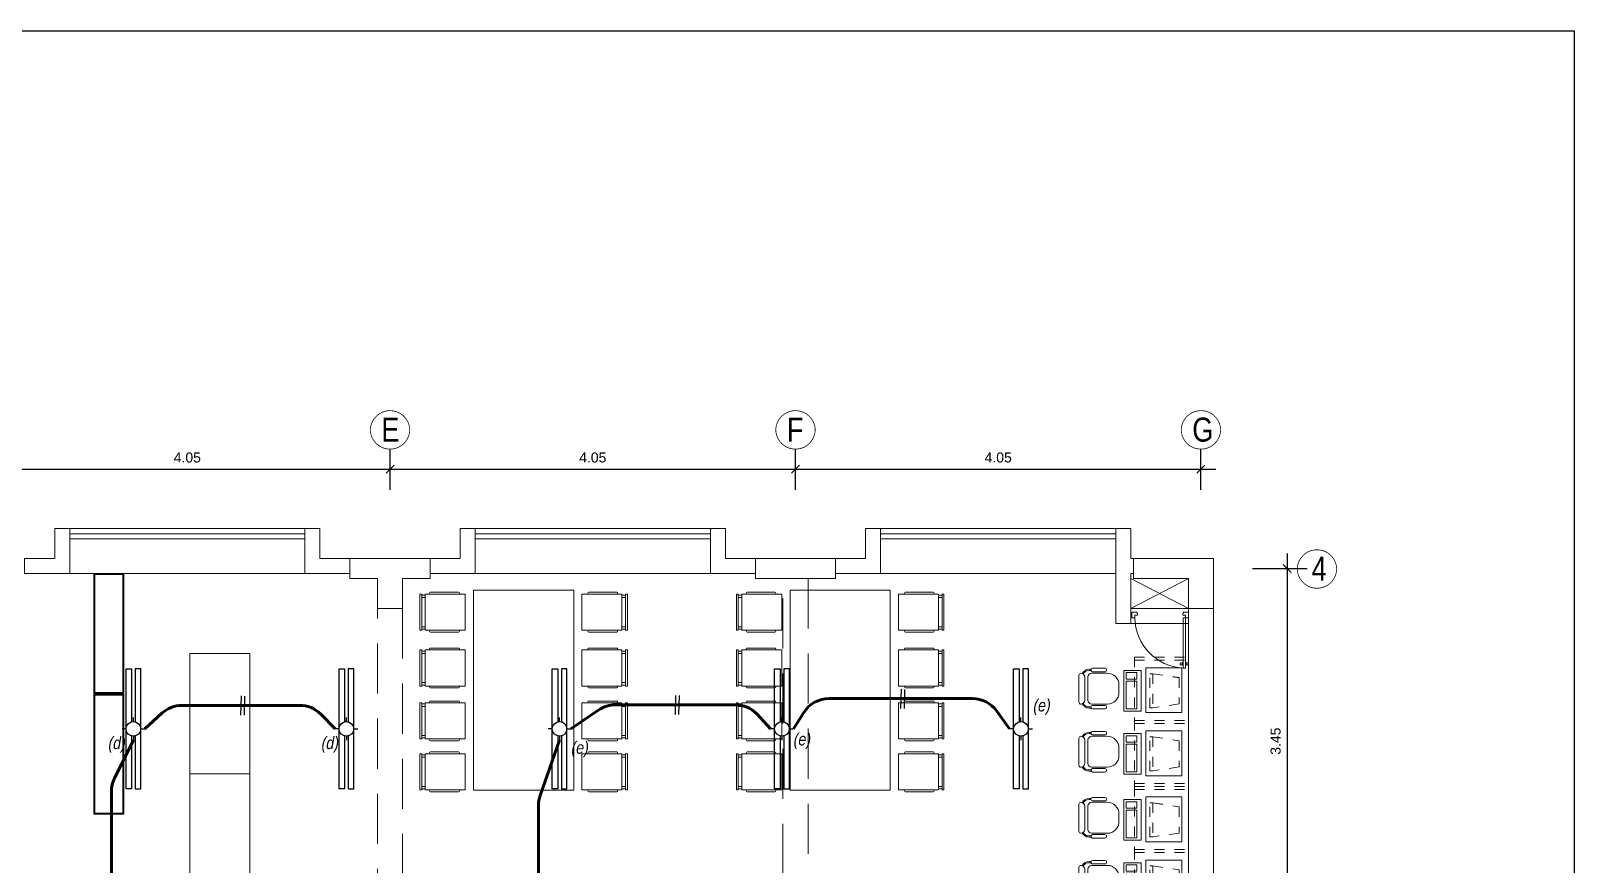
# Model space of a CAD drawing. Header units: millimetres. Extents: x 3354 to 3637, y 1117 to 1358.
# Drawn here: x 3391.57 to 3406.98, y 1189.53 to 1197.85 of the extents above; entities that cross this region are included whole.
import ezdxf

# ---------------------------------------------------------------- set-up
doc = ezdxf.new("R2010")
doc.units = ezdxf.units.MM
doc.linetypes.add('ACAD_ISO07W100', pattern=[3, 0, -3])
doc.linetypes.add('DASHED2', pattern=[0.375, 0.25, -0.125])
for name, color, linetype, lineweight in [('ACCESORIOS', 4, 'Continuous', 18), ('cables', 152, 'Continuous', 60), ('CASCO', 252, 'Continuous', 9)]:
    doc.layers.add(name, color=color, linetype=linetype, lineweight=lineweight)
doc.layers.add('Efec-muebles', color=7, linetype='Continuous', lineweight=13, true_color=0x85826f)
doc.styles.add('BYE', font='ARIALN.TTF', dxfattribs={"oblique": 10, "height": 2})
doc.styles.get("Standard").update_dxf_attribs({"font": 'arial.ttf'})
doc.styles.add('style1', font='arial.ttf')
doc.dimstyles.new('Esc  1  50', dxfattribs={"dimtxt": 0.1, "dimasz": 0.08, "dimexe": 0.2, "dimexo": 0.15, "dimgap": 0.065, "dimtad": 1, "dimzin": 4, "dimdsep": 46, "dimtxsty": 'Standard', "dimblk": 'OBLIQUE', "dimcen": 0.12, "dimdle": 0.15, "dimadec": 0, "dimazin": 0, "dimtfac": 1, "dimtix": 1, "dimtmove": 0, "dimatfit": 3, "dimldrblk": 'OBLIQUE', "dimfxl": 1, "dimarcsym": 0})

# ---------------------------------------------------------------- blocks, each defined once
blk = doc.blocks.new('dssa')
at = {"layer": 'Efec-muebles'}
for p, q in [((0, 0.024), (0.036, 0.024)), ((0, 0), (0.036, 0)), ((0, -0.292), (0.036, -0.292)), ((0, -0.316), (0.036, -0.316))]:
    blk.add_line(p, q, dxfattribs=at)
for points in [[(0, -0.326), (-0.4, -0.326), (-0.4, 0.034), (0, 0.034), (0, -0.326)], [(-0.053, 0.053), (-0.331, 0.053)], [(-0.331, 0.034), (-0.053, 0.034)], [(-0.331, -0.326), (-0.053, -0.326)], [(-0.053, -0.345), (-0.331, -0.345)]]:
    blk.add_lwpolyline(points, dxfattribs=at)
blk.add_lwpolyline([(0.054, 0.034), (0.036, 0.034), (0.036, -0.326), (0.054, -0.326)], close=True, dxfattribs=at)
for centre, start, end in [((-0.331, 0.043), 90, 270), ((-0.053, 0.043), 270, 90), ((-0.331, -0.336), 90, 270), ((-0.053, -0.336), 270, 90)]:
    blk.add_arc(centre, 0.00947, start, end, dxfattribs=at)
blk = doc.blocks.new('RECTANG')
for p, q in [((1, 1), (0, 1)), ((0, 1), (0, 0)), ((1, 0), (1, 1)), ((0, 0), (1, 0))]:
    blk.add_line(p, q)
blk = doc.blocks.new('f')
at = {"layer": 'Efec-muebles'}
for p, q in [((896.963, 841.27), (896.963, 841.27)), ((896.982, 841.289), (897.253, 841.289)), ((897.272, 841.27), (897.272, 841.27)), ((897.593, 841.27), (897.593, 841.27)), ((897.612, 841.289), (897.883, 841.289)), ((897.902, 841.27), (897.902, 841.27)), ((896.914, 841.029), (896.914, 841.153)), ((896.924, 841.188), (896.924, 841.167)), ((896.93, 841.168), (896.933, 841.168)), ((896.935, 841.188), (896.935, 841.168)), ((896.949, 841.153), (896.949, 841.029)), ((896.963, 841.005), (896.963, 841.16)), ((897.233, 841.231), (897.001, 841.231)), ((897.001, 841.199), (897.233, 841.199)), ((897.272, 841.16), (897.272, 841.005)), ((897.286, 841.153), (897.286, 841.029)), ((897.299, 841.188), (897.299, 841.168)), ((897.305, 841.168), (897.301, 841.168)), ((897.311, 841.188), (897.311, 841.167)), ((897.32, 841.029), (897.32, 841.153)), ((897.545, 841.029), (897.545, 841.153)), ((897.554, 841.188), (897.554, 841.167)), ((897.56, 841.168), (897.564, 841.168)), ((897.566, 841.188), (897.566, 841.168)), ((897.579, 841.153), (897.579, 841.029)), ((897.593, 841.005), (897.593, 841.16)), ((897.864, 841.231), (897.632, 841.231)), ((897.632, 841.199), (897.864, 841.199)), ((897.902, 841.16), (897.902, 841.005)), ((897.916, 841.153), (897.916, 841.029)), ((897.93, 841.188), (897.93, 841.168)), ((897.935, 841.168), (897.932, 841.168)), ((897.941, 841.188), (897.941, 841.167)), ((897.951, 841.029), (897.951, 841.153)), ((896.933, 841.014), (896.93, 841.014)), ((897.301, 841.014), (897.305, 841.014)), ((897.564, 841.014), (897.56, 841.014)), ((897.932, 841.014), (897.935, 841.014)), ((897.156, 840.889), (897.079, 840.889)), ((897.786, 840.889), (897.709, 840.889))]:
    blk.add_line(p, q, dxfattribs=at)
at = {"layer": 'Efec-muebles', "linetype": 'ACAD_ISO07W100', "ltscale": 0.01}
for p, q in [((896.804, 840.735), (896.804, 840.195)), ((896.804, 840.735), (897.502, 840.735)), ((896.804, 840.735), (896.804, 840.195)), ((896.834, 840.735), (896.816, 840.735)), ((896.834, 840.735), (896.834, 840.195)), ((896.834, 840.735), (896.834, 840.195)), ((897.434, 840.735), (897.434, 840.195)), ((897.434, 840.735), (898.049, 840.735)), ((897.464, 840.735), (897.464, 840.195)), ((898.094, 840.735), (898.049, 840.735)), ((898.064, 840.735), (898.064, 840.195)), ((898.094, 840.735), (898.094, 840.195)), ((896.968, 840.58), (896.968, 840.55)), ((897.308, 840.58), (896.968, 840.58)), ((896.968, 840.58), (896.968, 840.55)), ((897.309, 840.58), (896.968, 840.58)), ((896.968, 840.55), (897.308, 840.55)), ((896.968, 840.55), (897.007, 840.288)), ((896.968, 840.55), (897.309, 840.55)), ((896.968, 840.55), (897.008, 840.288)), ((897.27, 840.288), (897.308, 840.55)), ((897.27, 840.288), (897.309, 840.55)), ((897.308, 840.55), (897.308, 840.58)), ((897.309, 840.55), (897.309, 840.58)), ((897.309, 840.55), (897.309, 840.58)), ((897.598, 840.58), (897.598, 840.55)), ((897.939, 840.58), (897.598, 840.58)), ((897.598, 840.55), (897.939, 840.55)), ((897.598, 840.55), (897.638, 840.288)), ((897.9, 840.288), (897.939, 840.55)), ((897.939, 840.55), (897.939, 840.58)), ((897.939, 840.55), (897.939, 840.58)), ((896.804, 840.195), (897.464, 840.195)), ((897.007, 840.288), (897.27, 840.288)), ((897.008, 840.288), (897.27, 840.288)), ((897.434, 840.195), (898.094, 840.195)), ((897.638, 840.288), (897.9, 840.288))]:
    blk.add_line(p, q, dxfattribs=at)
at = {"layer": 'Efec-muebles'}
for centre, radius, start, end in [((897.001, 841.188), 0.0773, 117.8806, 180), ((897.001, 841.188), 0.0657, 117.6195, 180), ((896.982, 841.27), 0.0193, 90, 180), ((897.001, 841.27), 0.0387, 180, 270), ((897.233, 841.27), 0.0387, 270, 0), ((897.253, 841.27), 0.0193, 0, 90), ((897.233, 841.188), 0.0657, 0, 62.3805), ((897.233, 841.188), 0.0773, 360, 62.1194), ((897.632, 841.188), 0.0773, 117.8806, 180), ((897.632, 841.188), 0.0657, 117.6195, 180), ((897.612, 841.27), 0.0193, 90, 180), ((897.632, 841.27), 0.0387, 180, 270), ((897.864, 841.27), 0.0387, 270, 0), ((897.883, 841.27), 0.0193, 0, 90), ((897.864, 841.188), 0.0657, 0, 62.3805), ((897.864, 841.188), 0.0773, 360, 62.1194), ((896.93, 841.153), 0.0155, 90, 180), ((896.933, 841.153), 0.0155, 0, 90), ((897.001, 841.16), 0.0387, 90, 180), ((897.233, 841.16), 0.0387, 0, 90), ((897.301, 841.153), 0.0155, 90, 180), ((897.305, 841.153), 0.0155, 0, 90), ((897.56, 841.153), 0.0155, 90, 180), ((897.564, 841.153), 0.0155, 0, 90), ((897.632, 841.16), 0.0387, 90, 180), ((897.864, 841.16), 0.0387, 0, 90), ((897.932, 841.153), 0.0155, 90, 180), ((897.935, 841.153), 0.0155, 0, 90), ((896.93, 841.029), 0.0155, 180, 270), ((896.933, 841.029), 0.0155, 270, 0), ((897.079, 841.005), 0.116, 180, 270), ((897.156, 841.005), 0.116, 270, 0), ((897.301, 841.029), 0.0155, 180, 270), ((897.305, 841.029), 0.0155, 270, 0), ((897.56, 841.029), 0.0155, 180, 270), ((897.564, 841.029), 0.0155, 270, 0), ((897.709, 841.005), 0.116, 180, 270), ((897.786, 841.005), 0.116, 270, 0), ((897.932, 841.029), 0.0155, 180, 270), ((897.935, 841.029), 0.0155, 270, 0)]:
    blk.add_arc(centre, radius, start, end, dxfattribs=at)
for p, xscale, yscale, zscale, rotation in [((897.341, 840.839), 0.4049999999990632, 0.1705263157894024, 0.4049999999990632, 179.9999999976197), ((897.021, 840.818), 0.06394736842003113, 0.1065789473682344, 0.06394736842003113, 179.9999999976572), ((897.319, 840.818), 0.2771052631587736, 0.1065789473682344, 0.2771052631587736, 179.9999999976258), ((897.971, 840.839), 0.4049999999990632, 0.1705263157894024, 0.4049999999990632, 179.9999999976197), ((897.651, 840.818), 0.06394736842003113, 0.1065789473682344, 0.06394736842003113, 179.9999999976572), ((897.949, 840.818), 0.2771052631587736, 0.1065789473682344, 0.2771052631587736, 179.9999999976258), ((897.357, 840.622), 0.4476315789474938, 0.3623684210524516, 0.4476315789474938, 179.9999999976135), ((897.987, 840.622), 0.4476315789474938, 0.3623684210524516, 0.4476315789474938, 179.9999999976135)]:
    blk.add_blockref('RECTANG', p, dxfattribs=dict(at, xscale=xscale, yscale=yscale, zscale=zscale, rotation=rotation))
blk = doc.blocks.new('_Oblique')
at = {"color": 0, "linetype": 'ByBlock', "lineweight": -2}
blk.add_line((-0.5, -0.5), (0.5, 0.5), dxfattribs=at)
blk = doc.blocks.new('*D288')
at = {"layer": 'CASCO', "color": 0, "lineweight": -2, "transparency": 16777216}
for p, q in [((3368.486, 1272.608), (3368.486, 1273.01)), ((3372.536, 1272.603), (3372.536, 1273.01)), ((3368.336, 1272.81), (3372.686, 1272.81))]:
    blk.add_line(p, q, dxfattribs=at)
at = {"layer": 'Defpoints', "color": 0, "transparency": 16777216}
for p in [(3372.536, 1272.81), (3368.486, 1272.458), (3372.536, 1272.453)]:
    blk.add_point(p, dxfattribs=at)
at = {"layer": 'CASCO', "color": 0, "lineweight": -2, "transparency": 16777216, "xscale": 0.08, "yscale": 0.08, "zscale": 0.08, "rotation": 180}
blk.add_blockref('_Oblique', (3368.486, 1272.81), dxfattribs=at)
at = {"layer": 'CASCO', "color": 0, "lineweight": -2, "transparency": 16777216, "xscale": 0.08, "yscale": 0.08, "zscale": 0.08}
blk.add_blockref('_Oblique', (3372.536, 1272.81), dxfattribs=at)
at = {"layer": 'CASCO', "color": 0, "transparency": 16777216, "insert": (3370.511, 1272.926), "char_height": 0.1, "attachment_point": 5}
blk.add_mtext('4.05', dxfattribs=at)
blk = doc.blocks.new('*D289')
at = {"layer": 'CASCO', "color": 0, "lineweight": -2, "transparency": 16777216}
for p, q in [((3372.536, 1272.603), (3372.536, 1273.01)), ((3376.586, 1272.603), (3376.586, 1273.01)), ((3372.386, 1272.81), (3376.736, 1272.81))]:
    blk.add_line(p, q, dxfattribs=at)
at = {"layer": 'Defpoints', "color": 0, "transparency": 16777216}
for p in [(3376.586, 1272.81), (3372.536, 1272.453), (3376.586, 1272.453)]:
    blk.add_point(p, dxfattribs=at)
at = {"layer": 'CASCO', "color": 0, "lineweight": -2, "transparency": 16777216, "xscale": 0.08, "yscale": 0.08, "zscale": 0.08, "rotation": 180}
blk.add_blockref('_Oblique', (3372.536, 1272.81), dxfattribs=at)
at = {"layer": 'CASCO', "color": 0, "lineweight": -2, "transparency": 16777216, "xscale": 0.08, "yscale": 0.08, "zscale": 0.08}
blk.add_blockref('_Oblique', (3376.586, 1272.81), dxfattribs=at)
at = {"layer": 'CASCO', "color": 0, "transparency": 16777216, "insert": (3374.561, 1272.926), "char_height": 0.1, "attachment_point": 5}
blk.add_mtext('4.05', dxfattribs=at)
blk = doc.blocks.new('*D290')
at = {"layer": 'CASCO', "color": 0, "lineweight": -2, "transparency": 16777216}
for p, q in [((3376.586, 1272.603), (3376.586, 1273.01)), ((3380.636, 1272.603), (3380.636, 1273.01)), ((3376.436, 1272.81), (3380.786, 1272.81))]:
    blk.add_line(p, q, dxfattribs=at)
at = {"layer": 'Defpoints', "color": 0, "transparency": 16777216}
for p in [(3380.636, 1272.81), (3376.586, 1272.453), (3380.636, 1272.453)]:
    blk.add_point(p, dxfattribs=at)
at = {"layer": 'CASCO', "color": 0, "lineweight": -2, "transparency": 16777216, "xscale": 0.08, "yscale": 0.08, "zscale": 0.08, "rotation": 180}
blk.add_blockref('_Oblique', (3376.586, 1272.81), dxfattribs=at)
at = {"layer": 'CASCO', "color": 0, "lineweight": -2, "transparency": 16777216, "xscale": 0.08, "yscale": 0.08, "zscale": 0.08}
blk.add_blockref('_Oblique', (3380.636, 1272.81), dxfattribs=at)
at = {"layer": 'CASCO', "color": 0, "transparency": 16777216, "insert": (3378.611, 1272.926), "char_height": 0.1, "attachment_point": 5}
blk.add_mtext('4.05', dxfattribs=at)
blk = doc.blocks.new('*D294')
at = {"layer": 'CASCO', "color": 0, "lineweight": -2, "transparency": 16777216}
for p, q in [((3381.498, 1271.967), (3381.498, 1268.217)), ((3381.152, 1271.817), (3381.698, 1271.817)), ((3381.152, 1268.367), (3381.698, 1268.367))]:
    blk.add_line(p, q, dxfattribs=at)
at = {"layer": 'Defpoints', "color": 0, "transparency": 16777216}
for p in [(3381.002, 1271.817), (3381.002, 1268.367), (3381.498, 1268.367)]:
    blk.add_point(p, dxfattribs=at)
at = {"layer": 'CASCO', "color": 0, "lineweight": -2, "transparency": 16777216, "xscale": 0.08, "yscale": 0.08, "zscale": 0.08}
for p, rotation in [((3381.498, 1271.817), 90), ((3381.498, 1268.367), 270)]:
    blk.add_blockref('_Oblique', p, dxfattribs=dict(at, rotation=rotation))
at = {"layer": 'CASCO', "color": 0, "transparency": 16777216, "insert": (3381.382, 1270.092), "char_height": 0.1, "attachment_point": 5, "rotation": 90}
blk.add_mtext('3.45', dxfattribs=at)
blk = doc.blocks.new('cgytutytry')
at = {"layer": 'CASCO'}
for p, q in [((-4.482, 891.175), (-4.487, 891.175)), ((-4.487, 891.175), (-4.487, 891.1)), ((-4.487, 891.1), (-4.487, 891.175)), ((-4.487, 891.175), (-4.482, 891.175)), ((-4.467, 891.08), (-4.487, 891.1)), ((-4.467, 891.08), (-4.487, 891.1)), ((-4.482, 891.18), (-4.482, 891.175)), ((-4.391, 891.18), (-4.482, 891.18)), ((-4.482, 891.175), (-4.482, 891.18)), ((-4.432, 891.08), (-4.467, 891.08)), ((-4.432, 891.08), (-4.467, 891.08)), ((-4.386, 891.126), (-4.432, 891.126)), ((-4.432, 891.126), (-4.432, 891.08)), ((-4.391, 891.18), (-4.391, 891.175)), ((-4.391, 891.18), (-4.391, 891.175)), ((-4.386, 891.175), (-4.391, 891.175)), ((-4.391, 891.175), (-4.386, 891.175)), ((-4.386, 891.175), (-4.386, 891.126)), ((-4.386, 891.175), (-4.386, 891.126)), ((-4.386, 891.085), (-4.386, 891.126)), ((-4.386, 891.126), (-3.497, 891.126)), ((-3.497, 891.085), (-4.386, 891.085)), ((-3.598, 891.132), (-3.598, 891.14)), ((-3.598, 891.14), (-3.594, 891.14)), ((-3.55, 891.132), (-3.598, 891.132)), ((-3.598, 891.075), (-3.598, 891.08)), ((-3.598, 891.08), (-3.55, 891.08)), ((-3.594, 891.075), (-3.598, 891.075)), ((-3.594, 891.155), (-3.589, 891.175)), ((-3.594, 891.14), (-3.594, 891.155)), ((-3.594, 891.057), (-3.594, 891.075)), ((-3.589, 891.037), (-3.594, 891.057)), ((-3.589, 891.175), (-3.559, 891.175)), ((-3.559, 891.037), (-3.589, 891.037)), ((-3.559, 891.175), (-3.554, 891.155)), ((-3.554, 891.057), (-3.559, 891.037)), ((-3.554, 891.155), (-3.554, 891.137)), ((-3.554, 891.137), (-3.55, 891.137)), ((-3.55, 891.075), (-3.554, 891.075)), ((-3.554, 891.075), (-3.554, 891.057)), ((-3.55, 891.137), (-3.55, 891.132)), ((-3.55, 891.08), (-3.55, 891.075)), ((-3.497, 891.126), (-3.497, 891.085)), ((-4.467, 890.281), (-4.487, 890.261)), ((-4.487, 890.261), (-4.467, 890.281)), ((-4.487, 890.261), (-4.487, 890.185)), ((-4.487, 890.185), (-4.487, 890.261)), ((-4.487, 890.185), (-4.482, 890.185)), ((-4.482, 890.185), (-4.487, 890.185)), ((-4.482, 890.185), (-4.482, 890.18)), ((-4.482, 890.18), (-4.482, 890.185)), ((-4.482, 890.18), (-4.391, 890.18)), ((-4.467, 890.281), (-4.433, 890.281)), ((-4.467, 890.281), (-4.433, 890.281)), ((-4.433, 890.281), (-4.433, 890.231)), ((-4.433, 890.231), (-4.386, 890.231)), ((-4.391, 890.185), (-4.386, 890.185)), ((-4.391, 890.185), (-4.391, 890.18)), ((-4.386, 890.185), (-4.391, 890.185)), ((-4.391, 890.185), (-4.391, 890.18)), ((-4.386, 890.231), (-4.386, 890.185)), ((-4.386, 890.231), (-4.386, 890.185))]:
    blk.add_line(p, q, dxfattribs=at)
for points in [[(-4.432, 891.08), (-4.432, 891.126), (-4.386, 891.126)], [(-4.386, 890.231), (-4.433, 890.231), (-4.433, 890.281)]]:
    blk.add_lwpolyline(points, dxfattribs=at)
for points in [[(-3.497, 891.126), (-3.497, 891.085), (-4.386, 891.085), (-4.386, 891.126)], [(-3.55, 891.132), (-3.55, 891.137), (-3.598, 891.137), (-3.598, 891.132)], [(-3.55, 891.08), (-3.55, 891.075), (-3.598, 891.075), (-3.598, 891.08)], [(-3.554, 891.14), (-3.554, 891.155), (-3.559, 891.175), (-3.589, 891.175), (-3.594, 891.155), (-3.594, 891.14)], [(-3.554, 891.071), (-3.554, 891.057), (-3.559, 891.037), (-3.589, 891.037), (-3.594, 891.057), (-3.594, 891.071)]]:
    blk.add_lwpolyline(points, close=True, dxfattribs=at)
blk.add_arc((-4.408, 891.143), 0.913, 271.3362, 356.359, dxfattribs=at)
blk = doc.blocks.new('fluorecescente')
at = {"color": 2}
for p, q in [((1779.418, 727.335), (1779.418, 727.375)), ((1779.345, 727.262), (1779.305, 727.262)), ((1779.418, 727.188), (1779.418, 727.148)), ((1779.492, 727.262), (1779.532, 727.262))]:
    blk.add_line(p, q, dxfattribs=at)
for points in [[(1779.348, 727.28), (1778.818, 727.28), (1778.818, 727.335), (1780.018, 727.335), (1780.018, 727.28), (1779.489, 727.28)], [(1779.348, 727.243), (1778.818, 727.243), (1778.818, 727.188), (1780.018, 727.188), (1780.018, 727.243), (1779.489, 727.243)]]:
    blk.add_lwpolyline(points, dxfattribs=at)
blk.add_circle((1779.418, 727.262), 0.0733, dxfattribs=at)
blk = doc.blocks.new('1PIDS')
at = {"layer": 'CASCO', "lineweight": 0}
for p, q in [((3371.686, 1272.217), (3369.336, 1272.217)), ((3375.736, 1272.217), (3373.386, 1272.217)), ((3379.786, 1272.217), (3377.436, 1272.217)), ((3371.686, 1271.767), (3369.336, 1271.767)), ((3375.736, 1271.767), (3373.386, 1271.767)), ((3379.786, 1271.767), (3377.436, 1271.767))]:
    blk.add_line(p, q, dxfattribs=at)
at = {"layer": 'CASCO', "lineweight": 5}
for p, q in [((3379.936, 1271.717), (3380.511, 1271.417)), ((3380.511, 1271.717), (3379.936, 1271.417))]:
    blk.add_line(p, q, dxfattribs=at)
at = {"layer": 'CASCO', "ltscale": 2, "const_width": 0.0076}
for points in [[(3372.733, 1273.207, 0.951688), (3372.339, 1273.207, 1)], [(3376.783, 1273.207, 0.951688), (3376.389, 1273.207, 1)], [(3380.833, 1273.207, 0.951688), (3380.439, 1273.207, 1)], [(3381.598, 1271.817, -0.951688), (3381.992, 1271.817, -1)]]:
    blk.add_lwpolyline(points, format="xyb", close=True, dxfattribs=at)
at = {"layer": 'CASCO', "ltscale": 2}
for points in [[(3369.336, 1272.217), (3369.186, 1272.217), (3369.186, 1271.917), (3368.886, 1271.917), (3368.886, 1271.767), (3369.336, 1271.767)], [(3371.686, 1272.217), (3371.836, 1272.217), (3371.836, 1271.917), (3372.136, 1271.917), (3372.136, 1271.767), (3371.686, 1271.767)], [(3373.386, 1272.217), (3373.236, 1272.217), (3373.236, 1271.917), (3372.936, 1271.917), (3372.936, 1271.767), (3373.386, 1271.767)], [(3376.186, 1271.917), (3375.886, 1271.917), (3375.886, 1272.217), (3375.736, 1272.217), (3375.736, 1271.767), (3376.186, 1271.767)], [(3377.436, 1272.217), (3377.286, 1272.217), (3377.286, 1271.917), (3376.986, 1271.917), (3376.986, 1271.767), (3377.436, 1271.767)]]:
    blk.add_lwpolyline(points, close=True, dxfattribs=at)
at = {"layer": 'CASCO'}
for points in [[(3369.336, 1272.163), (3371.686, 1272.163), (3371.686, 1272.113), (3369.336, 1272.113), (3369.336, 1272.163)], [(3373.386, 1272.163), (3375.736, 1272.163), (3375.736, 1272.113), (3373.386, 1272.113), (3373.386, 1272.163)], [(3377.436, 1272.163), (3379.786, 1272.163), (3379.786, 1272.113), (3377.436, 1272.113), (3377.436, 1272.163)], [(3376.186, 1271.717), (3376.186, 1271.917), (3376.986, 1271.917), (3376.986, 1271.717), (3376.186, 1271.717)], [(3379.961, 1271.917), (3380.761, 1271.917), (3380.761, 1271.417), (3380.511, 1271.417), (3380.511, 1271.717), (3379.961, 1271.717), (3379.961, 1271.917)]]:
    blk.add_lwpolyline(points, dxfattribs=at)
at = {"layer": 'CASCO', "ltscale": 2}
blk.add_lwpolyline([(3379.936, 1271.767), (3379.961, 1271.767), (3379.961, 1271.917), (3379.936, 1271.917), (3379.936, 1272.217), (3379.786, 1272.217), (3379.786, 1271.267), (3379.786, 1271.267), (3379.936, 1271.267), (3379.936, 1271.267), (3379.936, 1271.267), (3379.936, 1271.767)], dxfattribs=at)
at = {"layer": 'CASCO'}
for points in [[(3372.136, 1271.717), (3372.411, 1271.717), (3372.411, 1271.417), (3372.661, 1271.417), (3372.661, 1271.717), (3372.936, 1271.717), (3372.936, 1271.917), (3372.936, 1271.917), (3372.136, 1271.917), (3372.136, 1271.917)], [(3380.511, 1268.492), (3380.761, 1268.492), (3380.761, 1271.417), (3380.511, 1271.417)]]:
    blk.add_lwpolyline(points, close=True, dxfattribs=at)
at = {"layer": 'CASCO', "linetype": 'DASHED2', "ltscale": 2}
for points in [[(3376.461, 1271.717), (3376.711, 1271.717), (3376.711, 1265.017), (3376.461, 1265.017)], [(3372.411, 1271.417), (3372.661, 1271.417), (3372.661, 1265.317), (3372.411, 1265.317)]]:
    blk.add_lwpolyline(points, close=True, dxfattribs=at)
at = {"layer": 'CASCO', "lineweight": 5}
blk.add_lwpolyline([(3379.936, 1271.267), (3380.511, 1271.267), (3380.511, 1271.417), (3379.936, 1271.417)], close=True, dxfattribs=at)
at = {"layer": 'CASCO', "lineweight": 13, "xscale": 0.5650878199641471, "yscale": 0.5650878199641471, "zscale": 0.5650878199641471, "rotation": 270}
blk.add_blockref('cgytutytry', (2876.916, 1268.845), dxfattribs=at)
at = {"layer": 'CASCO', "style": 'style1', "width": 0.8}
for s, p in [('E', (3372.45, 1273.085)), ('F', (3376.5, 1273.085)), ('G', (3380.55, 1273.085)), ('4', (3381.742, 1271.695))]:
    blk.add_text(s, height=0.24, dxfattribs=at).set_placement(p)
at = {"layer": 'CASCO'}
for base, p1, p2, picture, middle in [((3372.536, 1272.81), (3368.486, 1272.458), (3372.536, 1272.453), '*D288', (3370.511, 1272.926)), ((3376.586, 1272.81), (3372.536, 1272.453), (3376.586, 1272.453), '*D289', (3374.561, 1272.926)), ((3380.636, 1272.81), (3376.586, 1272.453), (3380.636, 1272.453), '*D290', (3378.611, 1272.926))]:
    dim = blk.add_linear_dim(base=base, p1=p1, p2=p2, dimstyle='Esc  1  50', dxfattribs=at)
    dim.commit()
    dim.dimension.update_dxf_attribs({"geometry": picture, "text_midpoint": middle})
dim = blk.add_linear_dim(base=(3381.498, 1268.367), p1=(3381.002, 1271.817), p2=(3381.002, 1268.367), angle=90, dimstyle='Esc  1  50', dxfattribs=at)
dim.commit()
dim.dimension.update_dxf_attribs({"geometry": '*D294', "text_midpoint": (3381.382, 1270.092)})

msp = doc.modelspace()

# ---------------------------------------------------------------- linework, layer by layer
at = {"ltscale": 0.5}
for p, q in [((3393.666, 1191.208), (3393.66, 1191.017)), ((3393.701, 1191.206), (3393.696, 1191.015)), ((3398.007, 1191.214), (3398.001, 1191.023)), ((3398.042, 1191.212), (3398.037, 1191.021)), ((3400.258, 1191.275), (3400.253, 1191.084)), ((3400.294, 1191.273), (3400.288, 1191.082))]:
    msp.add_line(p, q, dxfattribs=at)
at = {"ltscale": 2}
msp.add_lwpolyline([(3353.989, 1197.853), (3406.982, 1197.853), (3406.982, 1161.749), (3353.989, 1161.749)], close=True, dxfattribs=at)
at = {"layer": 'cables'}
for points in [[(3399.183, 1190.88), (3399.287, 1191.043, -0.255806), (3399.539, 1191.181), (3400.972, 1191.181, -0.240649), (3401.215, 1191.057), (3401.343, 1190.88)], [(3392.703, 1190.88), (3392.875, 1191.036, -0.186498), (3393.077, 1191.114), (3394.249, 1191.114, -0.20085), (3394.463, 1191.025), (3394.606, 1190.88)], [(3396.961, 1190.88), (3397.238, 1191.068, -0.150246), (3397.406, 1191.12), (3398.602, 1191.12, -0.207581), (3398.821, 1191.025), (3398.956, 1190.88)], [(3392.59, 1187.494), (3392.405, 1187.85, -0.120533), (3392.371, 1187.988), (3392.371, 1190.253, -0.115177), (3392.402, 1190.386), (3392.59, 1190.767)], [(3396.847, 1187.494), (3396.664, 1187.883, -0.110422), (3396.636, 1188.01), (3396.636, 1190.114, -0.084776), (3396.653, 1190.214), (3396.847, 1190.767)]]:
    msp.add_lwpolyline(points, format="xyb", dxfattribs=at)
at = {"layer": 'Efec-muebles'}
for points in [[(3392.494, 1192.431), (3392.194, 1192.431), (3392.194, 1191.231), (3392.494, 1191.231)], [(3392.484, 1192.421), (3392.204, 1192.421), (3392.204, 1191.241), (3392.484, 1191.241)], [(3393.154, 1191.631), (3393.754, 1191.631), (3393.754, 1190.431), (3393.154, 1190.431)], [(3392.494, 1190.027), (3392.194, 1190.027), (3392.194, 1191.227), (3392.494, 1191.227)], [(3392.484, 1190.037), (3392.204, 1190.037), (3392.204, 1191.217), (3392.484, 1191.217)], [(3393.154, 1189.231), (3393.754, 1189.231), (3393.754, 1190.431), (3393.154, 1190.431)]]:
    msp.add_lwpolyline(points, close=True, dxfattribs=at)
at = {"layer": 'Efec-muebles', "elevation": 1.306}
for points in [[(3395.989, 1190.266), (3395.989, 1192.266), (3396.989, 1192.266), (3396.989, 1190.266)], [(3399.151, 1190.266), (3399.151, 1192.266), (3400.151, 1192.266), (3400.151, 1190.266)]]:
    msp.add_lwpolyline(points, close=True, dxfattribs=at)

# ---------------------------------------------------------------- block references
msp.add_blockref('1PIDS', (22.618, -79.336))
at = {"rotation": 89.99999999999997}
for p in [(4119.852, -588.539), (4121.98, -588.539), (4124.109, -588.539), (4126.331, -588.539), (4128.718, -588.539)]:
    msp.add_blockref('fluorecescente', p, dxfattribs=at)
at = {"layer": 'Efec-muebles', "rotation": 180}
for p in [(3395.506, 1191.899, 1.306), (3398.668, 1191.899, 1.306), (3395.506, 1191.341, 1.306), (3398.668, 1191.341, 1.306), (3395.506, 1190.812, 1.306), (3398.668, 1190.812, 1.306), (3395.506, 1190.303, 1.306), (3398.668, 1190.303, 1.306)]:
    msp.add_blockref('dssa', p, dxfattribs=at)
at = {"layer": 'Efec-muebles', "xscale": -1}
for name, p, rotation in [('dssa', (3397.471, 1191.899, 1.306), 180), ('dssa', (3400.633, 1191.899, 1.306), 180), ('dssa', (3397.471, 1191.341, 1.306), 180), ('dssa', (3400.633, 1191.341, 1.306), 180), ('f', (4243.324, 2088.398), 90), ('dssa', (3397.471, 1190.812, 1.306), 180), ('dssa', (3400.633, 1190.812, 1.306), 180), ('dssa', (3397.471, 1190.303, 1.306), 180), ('dssa', (3400.633, 1190.303, 1.306), 180), ('f', (4243.324, 2087.108), 90)]:
    msp.add_blockref(name, p, dxfattribs=dict(at, rotation=rotation))

# ---------------------------------------------------------------- texts
at = {"layer": 'ACCESORIOS', "color": 4, "linetype": 'Continuous', "lineweight": 20, "ltscale": 0.1, "style": 'BYE', "oblique": 10}
for s, p in [('(e)', (3401.572, 1191.053)), ('(d)', (3392.333, 1190.677)), ('(d)', (3394.462, 1190.677)), ('(e)', (3396.958, 1190.63)), ('(e)', (3399.178, 1190.714))]:
    msp.add_text(s, height=0.1229, dxfattribs=at).set_placement(p)

doc.saveas('drawing.dxf')
